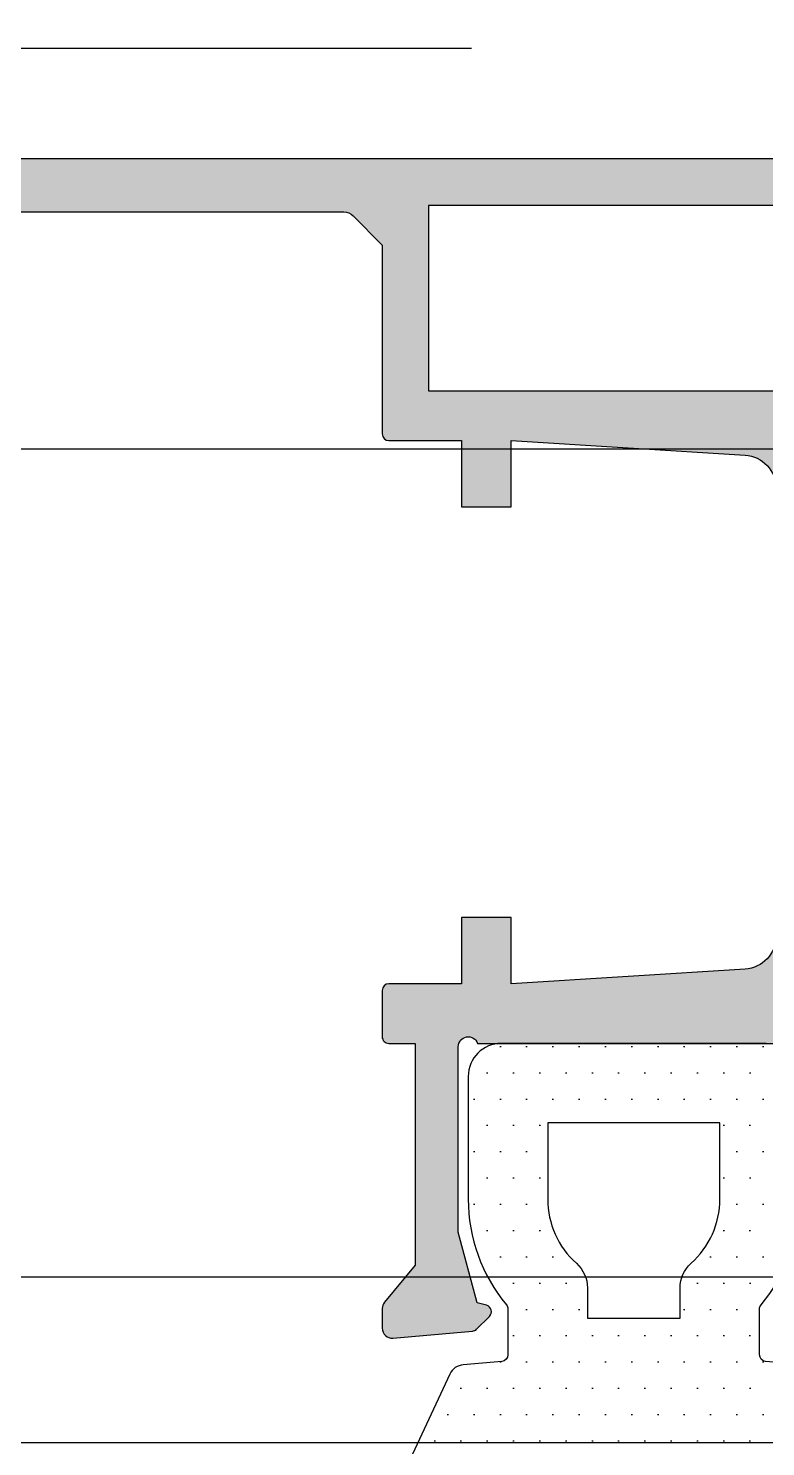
# Model space of a CAD drawing. Header units: inches. Extents: x 21 to 32698, y 13 to 3712.
# Drawn here: x 10488.193 to 10490.421, y 966.571 to 970.852 of the extents above; entities that cross this region are included whole.
import ezdxf

# ---------------------------------------------------------------- set-up
doc = ezdxf.new("R2010")
doc.units = ezdxf.units.IN
doc.header["$MEASUREMENT"] = 0
doc.set_wipeout_variables(frame=1)
for name, color, linetype, lineweight in [('Z_MİM_-KM-GLAZ', 8, 'Continuous', 25), ('Z_MİM_-KM-IZO-THERMAL', 8, 'Continuous', 25), ('Z_MİM_-KM-PAINT', 8, 'Continuous', 25), ('Z_MİM_-KM-WALL-PLASTER', 8, 'Continuous', 25), ('Z_MİM_ALUMINIUM', 8, 'Continuous', 25), ('Z_MİM_hatch_k', 8, 'Continuous', 25), ('Z_MİM_MYM.YAZI', 8, 'Continuous', 25)]:
    doc.layers.add(name, color=color, linetype=linetype, lineweight=lineweight)

# ---------------------------------------------------------------- blocks, each defined once
blk = doc.blocks.new('*U220')
blk.add_lwpolyline([(24.5656046885997, 0), (0, 0), (-7.675635083337912, -10.66724873635096)])
blk = doc.blocks.new('-KM-AL5 140_164')
blk.add_wipeout([(151.48787765189405, -34.020015651829965), (151.72578753232278, -15.47991156819623), (149.45002251653852, -15.450016401351206), (149.45002251649908, 7.149983598684599), (9.450022516542688, 7.149983599164699), (9.450022516542688, -15.450016401351206), (7.397848611566587, -15.450016401351206), (7.567335590771805, -34.0610793052372)])
at = {"layer": 'Z_MİM_hatch_k'}
h = blk.add_hatch(color=256, dxfattribs=at)
h.paths.add_polyline_path([(21.99767276922648, -29.58525711885159, -0.4142135623743853), (22.01767276921601, -29.56525711883296), (22.237672769239, -29.56525711883296), (22.237672769239, -29.36525711883314), (22.38767276924045, -29.36525711883314), (22.38767276924045, -29.56525711883296), (23.09391059785412, -29.52111725453779, 0.3960474615045025), (23.18767276923609, -29.4213119966953), (23.18767276923609, -28.77525711884209), (23.21767276922037, -28.7452571188378), (23.18767276923609, -28.7152571188335), (23.18767276923609, -28.06920224098031, 0.3960474615045866), (23.09391059785412, -27.96939698313781), (22.38767276924045, -27.92525711884264), (22.38767276924045, -28.12525711884246), (22.237672769239, -28.12525711884246), (22.237672769239, -27.92525711884264), (22.01767276921601, -27.92525711884264, -0.4142135623733866), (21.99767276922648, -27.90525711882401), (21.99767276922648, -27.33590314062804), (21.91006507478596, -27.24715615651077, 0.2005918409503813), (21.88159867497597, -27.23525711885213), (20.86767276922183, -27.23525711885213, 0.4142135623729704), (20.84767276922503, -27.25525711882347), (20.84767276922503, -27.47525711884283), (20.7109175905207, -27.47525711884283, -0.3129018860482702), (20.66408398105705, -27.4427674878898), (20.64893932543055, -27.40226126646577, -0.5233430778442651), (20.66767276921746, -27.37525711884245), (20.72767276922968, -27.37525711884245, 0.4142135623730534), (20.74767276922648, -27.35525711882383), (20.74767276922648, -27.26525711883278, 0.4142135623731284), (20.69767276922357, -27.21525711883352), (20.33767276923754, -27.21525711883352, 0.4142135623730951), (20.28767276923463, -27.26525711883278), (20.28767276923463, -27.35525711882383, 0.4142135623730533), (20.30767276923143, -27.37525711884245), (20.36767276922183, -27.37525711884245, -0.5233430778442015), (20.38640621300146, -27.40226126646577), (20.37126155738224, -27.4427674878898, -0.3129018860484408), (20.32442794791859, -27.47525711884283), (20.21267276923754, -27.47525711884283), (20.18767276923609, -27.47525711884283), (20.18767276923609, -27.09525711883816, -0.4142135623730533), (20.20767276923288, -27.07525711884227), (25.11767276922183, -27.07525711884227, -0.4142135623733615), (25.21767276922037, -27.17525711884264), (25.21767276922037, -29.73525711885213, -0.4142135623727209), (25.19767276922357, -29.75525711882347), (25.09767276922503, -29.75525711882347, -0.4142135623736778), (25.07767276922823, -29.73525711885213), (25.07767276922823, -29.70525711882419), (24.81767276921893, -29.70525711882419, 0.4142135623736778), (24.79767276922212, -29.72525711884282), (24.79767276922212, -30.01525711883278, 0.4142135623730533), (24.81767276921893, -30.03525711885141), (25.07767276922823, -30.03525711885141), (25.07767276922823, -29.9652571188335, -0.5773502691897316), (25.10767276923434, -29.94793661076528), (25.20767276923289, -30.00567163769574, -0.2679491924312232), (25.21767276922037, -30.02299214574032), (25.21767276922037, -30.07525711884227, -0.4142135623730453), (25.11767276922183, -30.17525711884264), (24.04767276922212, -30.17525711884264, -0.4142135623731117), (23.99767276922649, -30.12525711884246), (23.99767276922649, -30.06525711883296, -0.4142135623731117), (24.04767276922212, -30.01525711883278), (24.24767276922648, -30.01525711883278, 0.4142135623730951), (24.29767276922212, -29.9652571188335), (24.29767276922212, -29.79525711883798, 0.4142135623730951), (24.24767276922648, -29.7452571188378), (23.41767276923929, -29.7452571188378), (23.41767276921746, -30.41527261662305), (23.51071940761176, -30.52692858269893, -0.1754523787632294), (23.517672769216, -30.54613411468927), (23.517672769216, -30.60525711882383, -0.4400105308894401), (23.48505809694325, -30.6351429597753), (23.24486254787189, -30.61412857221876, -0.1763269807094836), (23.23246352710703, -30.60834681387496), (23.19342258606048, -30.56930587282841, -0.5731460964500097), (23.20240051917062, -30.53598004344804), (23.23055585457769, -30.52843584407128), (23.28767276923463, -30.31527261662268), (23.28767276923463, -29.75525711882347, 0.8430389970997245), (23.22938849798811, -29.7452571188378), (22.28595704048348, -29.7452571188378, 0.8430389971046679), (22.2276727692297, -29.75525711882347), (22.2276727692297, -30.31527261662268), (22.28478968388663, -30.52843584407128), (22.31294501927187, -30.53598004344804, -0.5731460964762374), (22.32192295241111, -30.56930587282841), (22.28288201133546, -30.60834681387496, -0.1763269807102946), (22.2704829905706, -30.61412857221876), (22.03028744149924, -30.6351429597753, -0.4400105308908727), (21.99767276922648, -30.60525711882383), (21.99767276922648, -30.54613411468927, -0.1754523787637969), (22.00462613083074, -30.52692858269893), (22.09767276922503, -30.41527261662305), (22.09767276922503, -29.7452571188378), (22.01767276921601, -29.7452571188378, -0.4142135623731784), (21.99767276922648, -29.72525711884282)])
h.paths.add_polyline_path([(25.07767276922823, -29.56525711883296), (25.07767276922823, -27.31525711883296), (24.89767276922066, -27.31525711883296), (24.89767276922066, -27.21525711883352), (22.13767276924045, -27.21525711883352), (22.13767276924045, -27.77525711884209), (23.33767276923754, -27.77525711884209), (23.38767276924045, -27.77525711884209), (23.38767276924045, -27.92525711884264), (23.33767276923754, -27.92525711884264), (23.33767276923754, -28.40525711882401), (23.38767276924045, -28.44525711883762), (23.38767276924045, -29.04525711883798), (23.33767276923754, -29.08525711885159), (23.33767276923754, -29.51525711883278, 0.4142135623730951), (23.38767276924045, -29.56525711883296), (24.24767276922648, -29.56525711883296, -0.4142135623730951), (24.4576727692329, -29.77525711884209), (24.4576727692329, -30.01525711883278, 0.4142135623732617), (24.4776727692297, -30.03525711885141), (24.65767276922998, -30.03525711885141), (24.65767276922998, -29.72525711884282, -0.4142135623732793), (24.81767276921893, -29.56525711883296)], flags=16)
h = blk.add_hatch(dxfattribs=at)
h.set_pattern_fill('DOTS', color=256, scale=0.05, angle=180, style=0)
h.set_pattern_definition([(180, (147.1758220096381, 41.39300608247959), (-0.0396875, -0.079375), [0, -0.079375])])
h.paths.add_polyline_path([(23.25767276923579, -29.84525711883816, 0.414213562373041), (23.15767276922997, -29.7452571188378), (22.35767276923434, -29.7452571188378, 0.4142135623731035), (22.2576727692358, -29.84525711883816), (22.2576727692358, -30.21525711883351, 0.1787385444025312), (22.37767276923114, -30.54021865502456), (22.37767276923114, -30.70358374231), (22.24256688033347, -30.71540397596982, 0.2679491924310282), (22.20160927812685, -30.74408279778891), (21.95537249206973, -31.27213928951369), (21.93916886242369, -31.50386198936486, 0.4348123749606509), (21.9591201434232, -31.52525711884209), (22.47418524185923, -31.52525711884209), (22.47742980779731, -31.61829053746078, -0.0174323377389623), (22.47767276922969, -31.62525711884246), (22.50618548903731, -32.44281973196667, -0.4504671536902645), (22.48633456601238, -32.46525711883351), (22.45599655169645, -32.46525711883351, 0.7914183192455839), (22.43363587193016, -32.55997847838353), (22.52625699633063, -32.60628904058104), (22.58782184618031, -33.10769450571843, 0.3788661086957765), (22.60767276923434, -33.12525711884246), (22.83767276921571, -33.12525711884246, 1.732050807568115), (22.79437149903242, -33.05025711884264, -0.3003468456356188), (22.79767276922212, -32.9952571188378), (22.79767276922212, -32.70208969186479, -0.8916132443370955), (23.3113112691135, -32.5538823555271), (23.22613782236294, -32.84859875499297, 0.8106467724722797), (23.32974161068705, -32.90382437541121), (23.47427721355052, -32.73157355145577, 0.1763269807083805), (23.49767276922648, -32.66729479050719), (23.49767276922648, -32.26525711883278), (23.29767276922212, -32.26525711883278), (23.29767276922212, -30.7633984871718, 0.3888787318531033), (23.25203055635211, -30.71358875227634), (23.13767276924045, -30.70358374231), (23.13767276924045, -30.54021865502456, 0.1787385444028195), (23.25767276923579, -30.21525711883351)])
h.paths.add_polyline_path([(22.89767276922066, -30.57525711884228), (22.89767276922066, -30.43434614183389, 0.2559241411156327), (23.01767276921601, -30.21525711883351), (23.01767276921601, -29.98525711885213), (22.49767276922648, -29.98525711885213), (22.49767276922648, -30.21525711883351, 0.2559241411159481), (22.61767276922183, -30.43434614183389), (22.61767276922183, -30.57525711884228)], flags=16)
h.paths.add_polyline_path([(23.05767276923143, -30.97525711884282), (23.05767276923143, -32.17525711884264), (22.90001469939307, -32.17525711884264, 0.1052949977747392), (22.71767276922037, -32.28350791321555), (22.71767276922037, -30.97525711884282)], flags=16)
h.paths.add_polyline_path([(22.56767276921892, -30.97525711884282), (22.56767276921892, -31.28525711885141), (22.21406624837255, -31.28525711885141), (22.35862162239209, -30.97525711884282)], flags=16)
at = {"layer": 'Z_MİM_ALUMINIUM', "elevation": 0.0016274945014006}
blk.add_lwpolyline([(16.71322697636788, -30.45001640133978), (142.1754084142521, -30.4500164014562)], dxfattribs=at)
at = {"layer": 'Z_MİM_hatch_k'}
for points in [[(25.11767276922183, -27.07525711884227), (20.20767276923288, -27.07525711884227, 0.4142135623730534)], [(20.86767276922183, -27.23525711885213), (21.88159867497597, -27.23525711885213, -0.2005918409503813), (21.91006507478596, -27.24715615651077), (21.99767276922648, -27.33590314062804), (21.99767276922648, -27.90525711882401, 0.4142135623733866), (22.01767276921601, -27.92525711884264), (22.237672769239, -27.92525711884264), (22.237672769239, -28.12525711884246), (22.38767276924045, -28.12525711884246), (22.38767276924045, -27.92525711884264), (23.09391059785412, -27.96939698313781, -0.3960474615045866), (23.18767276923609, -28.06920224098031)], [(23.18767276923609, -29.4213119966953, -0.3960474615045024), (23.09391059785412, -29.52111725453779), (22.38767276924045, -29.56525711883296), (22.38767276924045, -29.36525711883314), (22.237672769239, -29.36525711883314), (22.237672769239, -29.56525711883296), (22.01767276921601, -29.56525711883296, 0.4142135623743854), (21.99767276922648, -29.58525711885159), (21.99767276922648, -29.72525711884282, 0.4142135623731785), (22.01767276921601, -29.7452571188378), (22.09767276922503, -29.7452571188378), (22.09767276922503, -30.41527261662305), (22.00462613083074, -30.52692858269893, 0.1754523787637969), (21.99767276922648, -30.54613411468927), (21.99767276922648, -30.60525711882383, 0.4400105308908726), (22.03028744149924, -30.6351429597753), (22.2704829905706, -30.61412857221876, 0.1763269807102946), (22.28288201133546, -30.60834681387496), (22.32192295241111, -30.56930587282841, 0.5731460964762374), (22.31294501927187, -30.53598004344804), (22.28478968388663, -30.52843584407128), (22.2276727692297, -30.31527261662268), (22.2276727692297, -29.75525711882347, -0.8430389971046675), (22.28595704048348, -29.7452571188378), (23.22938849798811, -29.7452571188378, -0.843038997099725)], [(23.15767276922997, -29.7452571188378), (22.35767276923434, -29.7452571188378, 0.4142135623730534), (22.2576727692358, -29.84525711883816), (22.2576727692358, -30.21525711883351, 0.175045667802985), (22.37305738461146, -30.53474265202385, -0.1750456678098557), (22.37767276923114, -30.54752207333695), (22.37767276923114, -30.68525711885195, -0.3888787318528708), (22.35941588408605, -30.70518101279595), (22.24256688033347, -30.71540397596982, 0.267949192431423), (22.20160927812685, -30.74408279778891), (21.95537249206973, -31.27213928951369)], [(23.25203055635211, -30.71358875227634), (23.15592965437827, -30.70518101279595, -0.3888787318528796), (23.13767276924045, -30.68525711885195), (23.13767276924045, -30.54752207333695, -0.1750456677892529), (23.14228815383103, -30.53474265202385, 0.1750456678040812), (23.25767276923579, -30.21525711883351)]]:
    blk.add_lwpolyline(points, format="xyb", dxfattribs=at)
for points in [[(24.65767276922998, -29.72525711884282, -0.4142135623730712), (24.81767276921893, -29.56525711883296), (25.07767276922823, -29.56525711883296), (25.07767276922823, -27.31525711883296), (24.89767276922066, -27.31525711883296), (24.89767276922066, -27.21525711883352), (22.13767276924045, -27.21525711883352), (22.13767276924045, -27.77525711884209), (23.33767276923754, -27.77525711884209), (23.38767276924045, -27.77525711884209), (23.38767276924045, -27.92525711884264), (23.33767276923754, -27.92525711884264), (23.33767276923754, -28.40525711882401), (23.38767276924045, -28.44525711883762), (23.38767276924045, -29.04525711883798), (23.33767276923754, -29.08525711885159), (23.33767276923754, -29.51525711883278, 0.4142135623730951), (23.38767276924045, -29.56525711883296), (24.24767276922648, -29.56525711883296, -0.4142135623730951), (24.4576727692329, -29.77525711884209), (24.4576727692329, -30.01525711883278, 0.4142135623735947), (24.4776727692297, -30.03525711885141), (24.65767276922998, -30.03525711885141)], [(23.33767276923754, -29.51525711883278, 0.4142135623730951), (23.38767276924045, -29.56525711883296), (24.24767276922648, -29.56525711883296, -0.4142135623730951), (24.4576727692329, -29.77525711884209), (24.4576727692329, -30.01525711883278, 0.4142135623732617), (24.4776727692297, -30.03525711885141), (24.65767276922998, -30.03525711885141), (24.65767276922998, -29.72525711884282, -0.4142135623732376), (24.81767276921893, -29.56525711883296), (25.07767276922823, -29.56525711883296), (25.07767276922823, -27.31525711883296), (24.89767276922066, -27.31525711883296), (24.89767276922066, -27.21525711883352), (22.13767276924045, -27.21525711883352), (22.13767276924045, -27.77525711884209), (23.33767276923754, -27.77525711884209), (23.38767276924045, -27.77525711884209), (23.38767276924045, -27.92525711884264), (23.33767276923754, -27.92525711884264), (23.33767276923754, -28.40525711882401), (23.38767276924045, -28.44525711883762), (23.38767276924045, -29.04525711883798), (23.33767276923754, -29.08525711885159)], [(24.65767276922998, -29.72525711884282, -0.4142135623730712), (24.81767276921893, -29.56525711883296), (25.07767276922823, -29.56525711883296), (25.07767276922823, -27.31525711883296), (24.89767276922066, -27.31525711883296), (24.89767276922066, -27.21525711883352), (22.13767276924045, -27.21525711883352), (22.13767276924045, -27.77525711884209), (23.33767276923754, -27.77525711884209), (23.38767276924045, -27.77525711884209), (23.38767276924045, -27.92525711884264), (23.33767276923754, -27.92525711884264), (23.33767276923754, -28.40525711882401), (23.38767276924045, -28.44525711883762), (23.38767276924045, -29.04525711883798), (23.33767276923754, -29.08525711885159), (23.33767276923754, -29.51525711883278, 0.4142135623730951), (23.38767276924045, -29.56525711883296), (24.24767276922648, -29.56525711883296, -0.4142135623730951), (24.4576727692329, -29.77525711884209), (24.4576727692329, -30.01525711883278, 0.4142135623735947), (24.4776727692297, -30.03525711885141), (24.65767276922998, -30.03525711885141)], [(22.89767276922066, -30.57525711884228), (22.89767276922066, -30.48358527613345, -0.2134217652836692), (22.93100610257534, -30.40904967687584, 0.2134217652836652), (23.01767276921601, -30.21525711883351), (23.01767276921601, -29.98525711885213), (22.49767276922648, -29.98525711885213), (22.49767276922648, -30.21525711883351, 0.2134217652836644), (22.58433943589627, -30.40904967687584, -0.2134217652837746), (22.61767276922183, -30.48358527613345), (22.61767276922183, -30.57525711884228)]]:
    blk.add_lwpolyline(points, format="xyb", close=True, dxfattribs=at)
at = {"layer": 'Z_MİM_MYM.YAZI', "xscale": 0.1, "yscale": 0.1, "zscale": 0.1}
blk.add_blockref('*U220', (19.81077438295324, -26.74185163807579), dxfattribs=at)

msp = doc.modelspace()

# ---------------------------------------------------------------- block references
at = {"layer": 'Z_MİM_-KM-GLAZ'}
msp.add_blockref('-KM-AL5 140_164', (10467.26458223975, 997.533160166658), dxfattribs=at)

# ---------------------------------------------------------------- next in the draw order: linework, layer by layer
at = {"layer": 'Z_MİM_-KM-IZO-THERMAL'}
msp.add_lwpolyline([(11329.21380157811, 1162.158650810004), (11329.21380157811, 969.5831087493367), (12844.21488399846, 969.5831087493367), (12844.21488399846, 2594.584265079446), (9029.214802936147, 2594.584265079446), (9029.214802936147, 1624.583233919091), (9319.214049533437, 1624.583233919091), (9319.214049533437, 969.583108823979), (10654.21387310369, 969.5831008522473), (10654.21387310369, 1161.831515063127)], dxfattribs=at)
at = {"layer": 'Z_MİM_-KM-PAINT'}
msp.add_lwpolyline([(11326.21380157811, 1162.158650810004), (11326.21380157811, 966.5831087493367), (12847.21488399846, 966.5831087493367), (12847.21488399846, 2597.584265079445), (9026.214802936147, 2597.584265079445), (9026.214802936147, 1621.58323391909), (9316.214049533437, 1621.58323391909), (9316.214049533437, 966.5831088418925), (10657.21387310369, 966.5831008343337), (10657.21387310369, 1161.831515063127)], dxfattribs=at)
at = {"layer": 'Z_MİM_-KM-WALL-PLASTER'}
msp.add_lwpolyline([(11326.71380157811, 1162.158650810004), (11326.71380157811, 967.0831087493366), (12846.71488399846, 967.0831087493366), (12846.71488399846, 2597.084265079445), (9026.714802936143, 2597.084265079445), (9026.714802936143, 1622.083233919091), (9316.714049533435, 1622.083233919091), (9316.714049533435, 967.0831088389057), (10656.71387310369, 967.0831008373204), (10656.71387310369, 1161.831515063127)], dxfattribs=at)

doc.saveas('drawing.dxf')
